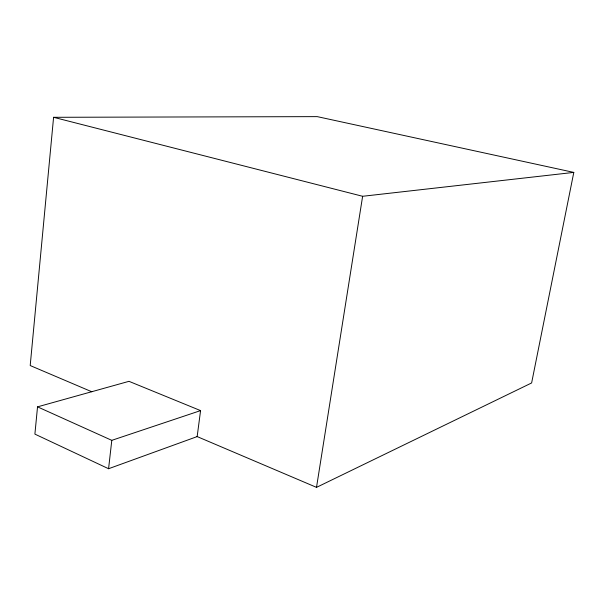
<?xml version="1.0" encoding="UTF-8"?>
<svg xmlns="http://www.w3.org/2000/svg" width="604" height="604" viewBox="0 0 604 604"><rect width="100%" height="100%" fill="white"/><g stroke="black" fill="none" stroke-linecap="round" stroke-linejoin="round"><path stroke-width="0.91" d="M196.783 436.428L316.511 487.368L531.626 382.951L573.8 172.404L317.251 116.632L53.59 117.304L30.2 365.548L91.8 391.762M37.531 406.854L34.896 434.11L108.577 468.727L197.161 436.586L200.573 410.607L128.984 381.328L37.531 406.854L111.793 440.339L200.573 410.607M108.577 468.727L111.793 440.339M316.511 487.368L362.627 196.285L573.8 172.404M53.59 117.304L362.627 196.285"/></g></svg>
